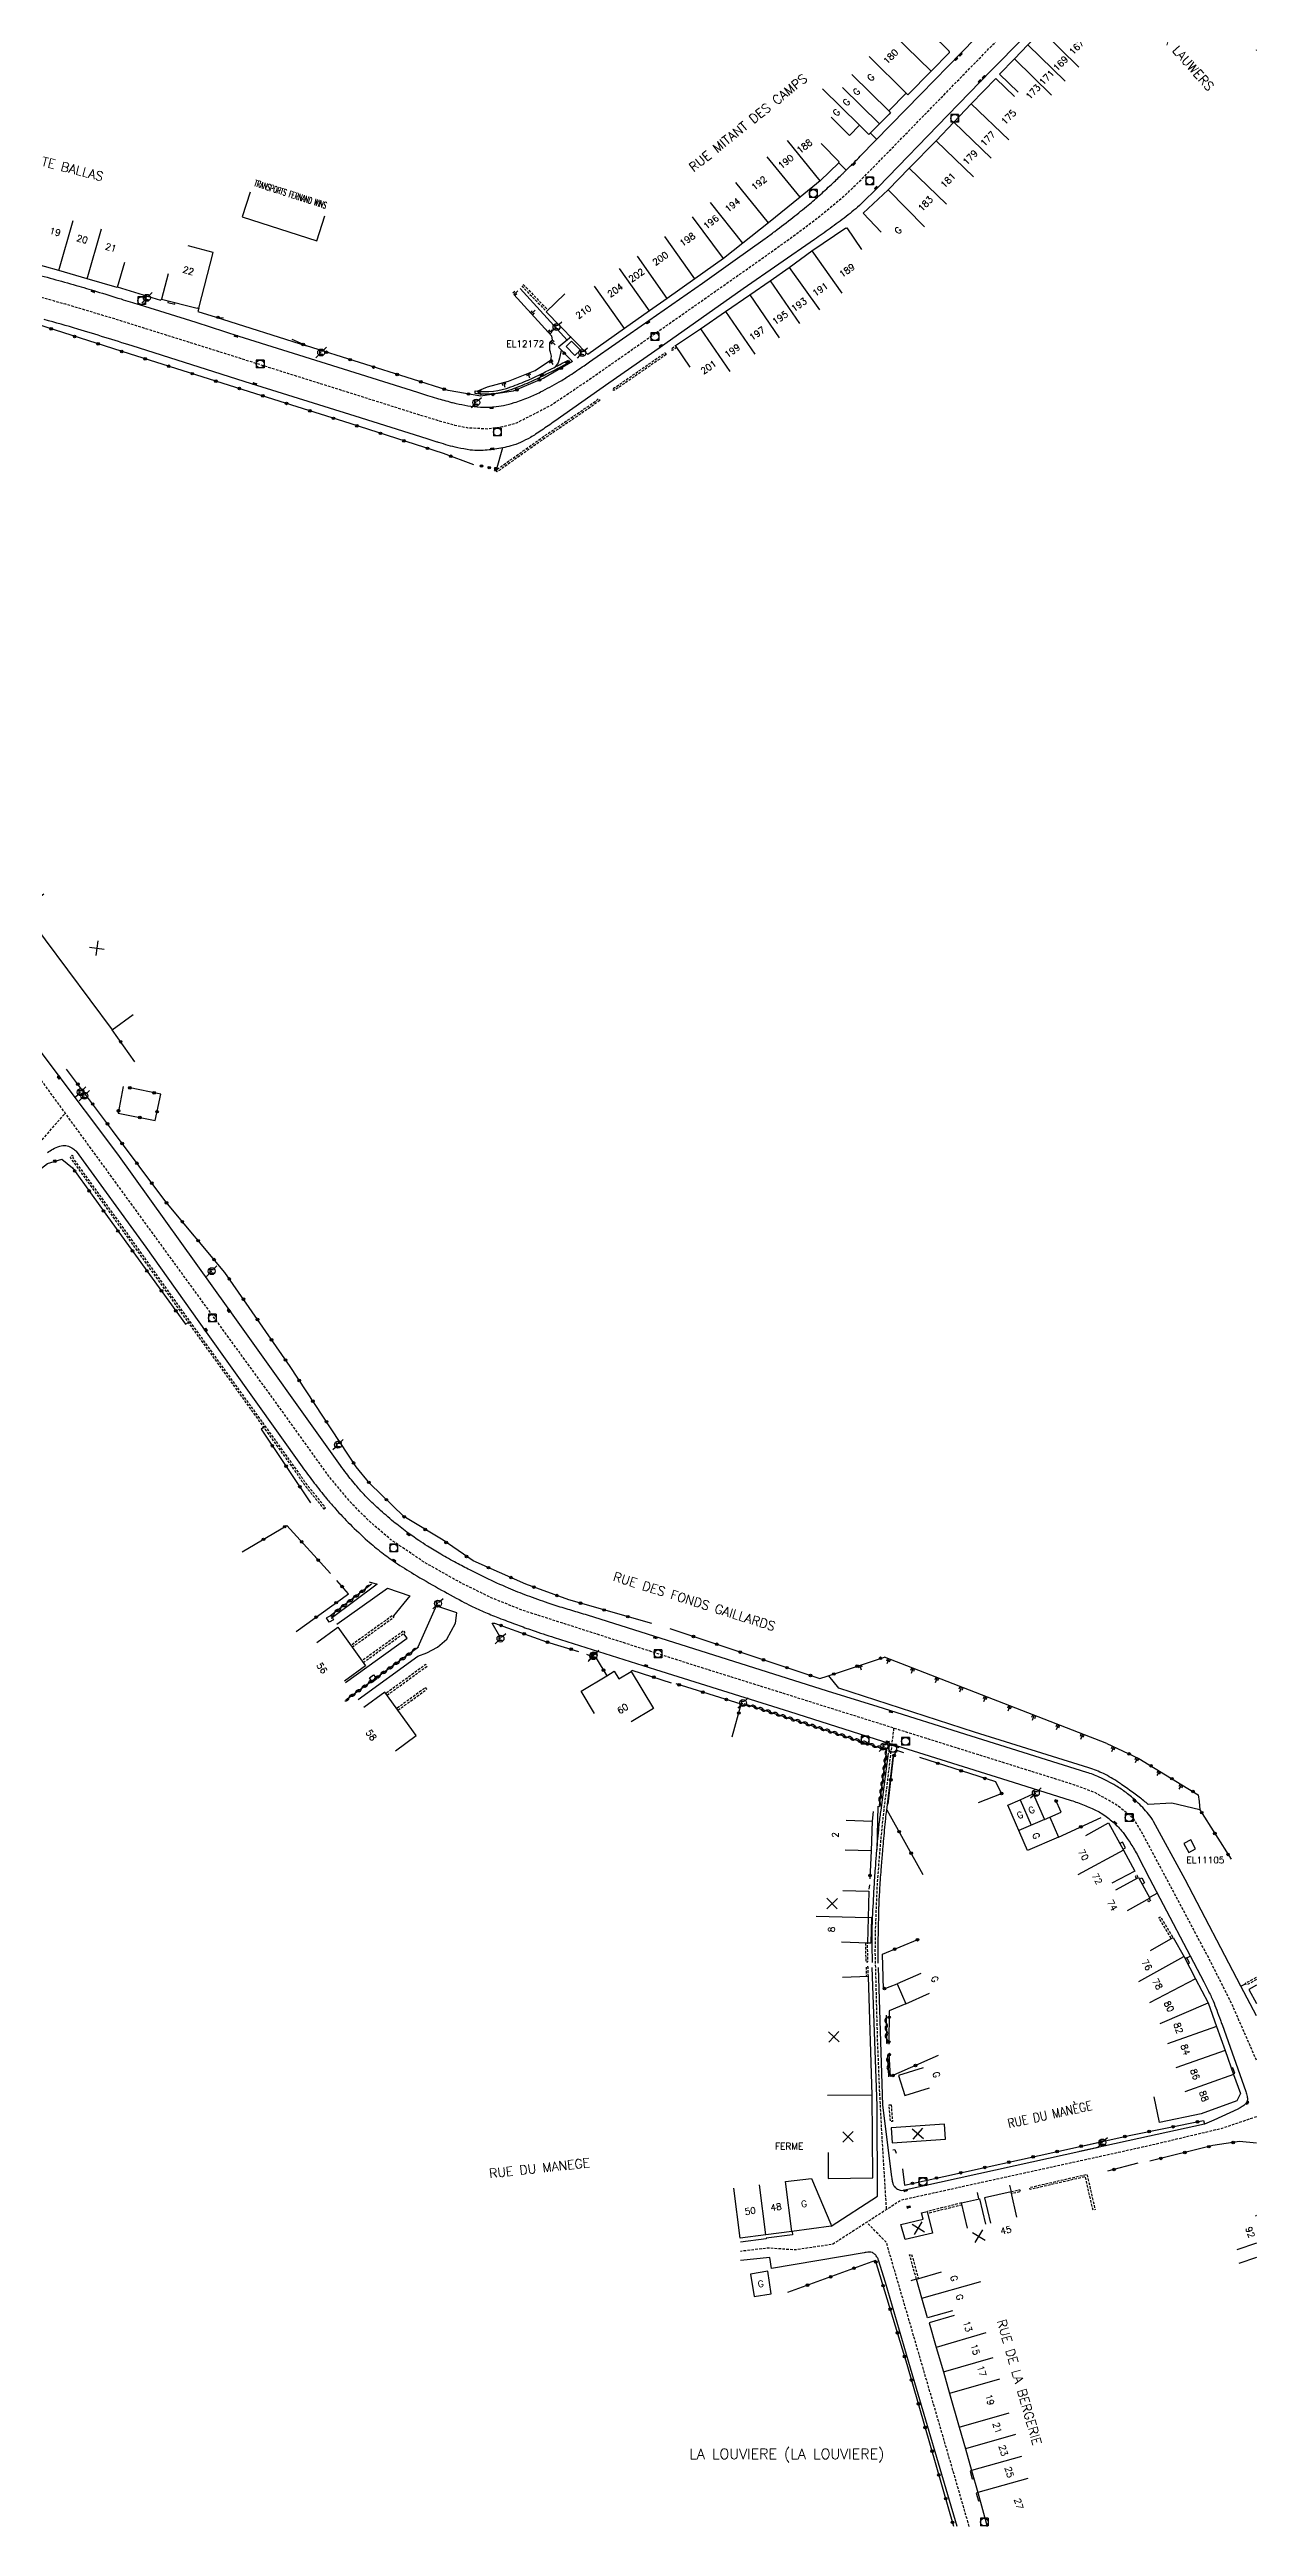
# Model space of a CAD drawing. Header units: millimetres. Extents: x 135999 to 137000, y 128000 to 129000.
# Drawn here: x 136767.7 to 137000, y 128000 to 128476.8 of the extents above; entities that cross this region are included whole.
import ezdxf
from ezdxf.enums import TextEntityAlignment as Align

# ---------------------------------------------------------------- set-up
doc = ezdxf.new("R2010")
doc.units = ezdxf.units.MM
doc.linetypes.add('DASHED', pattern=[0.75, 0.5, -0.25])
doc.layers.get('0').update_dxf_attribs({"linetype": 'CONTINUOUS'})
for name, color, linetype in [('W0001', 6, 'DASHED'), ('W0008', 7, 'CONTINUOUS'), ('W0100', 7, 'CONTINUOUS'), ('W0112', 1, 'DASHED'), ('W0211', 2, 'CONTINUOUS'), ('W0310', 3, 'CONTINUOUS'), ('W0322', 7, 'CONTINUOUS'), ('W0330', 7, 'CONTINUOUS'), ('W0400', 7, 'CONTINUOUS'), ('W0420', 7, 'CONTINUOUS'), ('W0471', 7, 'CONTINUOUS'), ('W0980', 7, 'CONTINUOUS'), ('W0984', 7, 'CONTINUOUS'), ('W0989', 7, 'CONTINUOUS'), ('W0991', 7, 'CONTINUOUS'), ('W1102', 7, 'CONTINUOUS')]:
    doc.layers.add(name, color=color, linetype=linetype)
doc.styles.get("Standard").update_dxf_attribs({"font": 'romans.shx', "width": 0.85})

# ---------------------------------------------------------------- blocks, each defined once
blk = doc.blocks.new('T400')
for p, q in [((-0.15, 0.3), (0.15, 0.3)), ((-0.15, -0.25), (-0.15, 0.3)), ((-0.15, 0.15), (0.15, 0.15)), ((-0.15, 0), (0.15, 0)), ((0.15, 0.3), (0.15, -0.25)), ((-0.15, -0.15), (0.15, -0.15)), ((-0.15, -0.25), (-0.15, -0.3)), ((-0.15, -0.3), (0.15, -0.3)), ((0.15, -0.3), (0.15, -0.25))]:
    blk.add_line(p, q)
blk = doc.blocks.new('T471')
for p, q in [((-0.333334, 0.333334), (-0.333334, -0.333334)), ((-0.333334, 0.333334), (0.333334, 0.333334)), ((-0.333334, 0), (0, 0)), ((0.500001, 0.500001), (1.000002, 1.000002)), ((-0.500001, -0.500001), (-1.000002, -1.000002)), ((-0.333334, -0.333334), (0.333334, -0.333334))]:
    blk.add_line(p, q)
blk.add_ellipse((0, 0), major_axis=(0.471405, 0.471405), ratio=1, start_param=5.4977871438, end_param=11.780972451)
blk = doc.blocks.new('T420')
for p, q in [((0.75, 0.75), (-0.75, 0.75)), ((-0.75, 0.75), (-0.75, -0.75)), ((0.75, 0.75), (0.75, -0.75)), ((0.75, -0.75), (-0.75, -0.75))]:
    blk.add_line(p, q)
blk.add_ellipse((0, 0), major_axis=(-0.53, 0.53), ratio=1, start_param=3.926991, end_param=10.210176)
blk = doc.blocks.new('t330o')
at = {"color": 0, "linetype": 'Continuous'}
for p, q in [((0.25, -0.25), (-0.25, 0.25)), ((-0.25, -0.25), (0.25, 0.25)), ((-0.25, 0.25), (-0.25, -0.25)), ((0.25, 0.25), (-0.25, 0.25)), ((0.25, -0.25), (0.25, 0.25)), ((-0.25, -0.25), (0.25, -0.25)), ((-0.25, -0.25), (-0.25, -0.25))]:
    blk.add_line(p, q, dxfattribs=at)
blk = doc.blocks.new('t322o')
at = {"color": 0, "linetype": 'Continuous'}
for radius in [0.25, 0.15]:
    blk.add_circle((0, 0), radius, dxfattribs=at)
blk = doc.blocks.new('t211o')
at = {"color": 0, "linetype": 'Continuous'}
for p, q in [((-0.29, 0.5), (-0.29, 0)), ((0, 1), (0, 0)), ((0.29, 0.5), (0.29, 0))]:
    blk.add_line(p, q, dxfattribs=at)
blk = doc.blocks.new('t112o')
at = {"color": 0, "linetype": 'Continuous'}
for p, q in [((-0.5, 0.5), (0.5, 0.5)), ((-0.5, -0.5), (-0.5, 0.5)), ((0.5, 0.5), (0.5, -0.5)), ((0.5, -0.5), (-0.5, -0.5))]:
    blk.add_line(p, q, dxfattribs=at)
blk = doc.blocks.new('t991o')
at = {"color": 0, "linetype": 'Continuous'}
for p, q in [((-1, 1), (1, -1)), ((-1, -1), (1, 1))]:
    blk.add_line(p, q, dxfattribs=at)
blk = doc.blocks.new('t310o')
at = {"color": 0, "linetype": 'Continuous'}
for centre, start, end in [((-0.5, 0.38), 216.8699, 323.1304), ((0.5, -0.37), 36.8699, 143.1303)]:
    blk.add_arc(centre, 0.625, start, end, dxfattribs=at)

msp = doc.modelspace()

# ---------------------------------------------------------------- linework, layer by layer
at = {"layer": 'W0001', "flags": 128}
for points in [[(136676, 128452.41), (136702.72, 128445.54), (136730.45, 128438.4), (136746.18, 128434.36), (136754.37, 128432.29), (136762.16, 128430.22), (136770.71, 128427.86), (136780.18, 128425.02), (136797.17, 128419.68), (136832.21, 128408.63), (136838.68, 128406.59), (136842.67, 128405.37), (136845.64, 128404.53), (136848.16, 128404.03), (136851.91, 128403.84), (136854.88, 128404.23), (136857.27, 128404.84), (136860.65, 128406.51), (136864.28, 128408.43), (136871.31, 128413.14), (136890.11, 128426.27), (136901.47, 128434.24), (136905.82, 128437.32), (136909.21, 128439.73), (136911.92, 128441.7), (136915.2, 128444.17), (136917.77, 128446.23), (136920.85, 128448.82), (136923.35, 128451.23), (136926.49, 128454.4), (136930.39, 128458.4), (136939.86, 128468.13), (136963.43, 128492.31), (136970.89, 128499.97), (136973.87, 128502.57), (136977.15, 128506.36), (136981.83, 128511.81), (136987.14, 128518.06), (136992.39, 128524.4), (136999.84, 128533.45), (137000, 128533.64)], [(137000, 128089.74), (136998.76, 128092.6), (136995.26, 128100.59), (136990.8, 128109.45), (136977.83, 128133.83), (136976.24, 128136.36), (136973.12, 128138.87), (136968.89, 128141.3), (136964.99, 128142.73), (136959.24, 128144.54), (136892.14, 128165.64), (136858.69, 128176.37), (136852.7, 128178.78), (136846.7, 128181.73), (136839.75, 128185.64), (136833.37, 128189.96), (136829.1, 128193.62), (136825.44, 128197.33), (136821.57, 128201.99), (136810.71, 128217.11), (136758.05, 128289.43), (136719.01, 128341.52), (136700.43, 128366.7), (136696.46, 128371.59), (136691.89, 128376.03), (136687.21, 128379.5), (136681.58, 128382.71), (136678.3, 128384.04), (136674.1, 128385.44), (136654.46, 128391.26), (136649.9, 128392.06), (136645.22, 128392.29), (136641.64, 128391.97), (136637.8, 128390.98), (136633.22, 128389.26), (136627.02, 128386.48), (136618.55, 128382.62), (136616.41, 128381.72), (136595.12, 128375.26)], [(136554.03, 128000.17), (136563.79, 128017.82), (136573.04, 128032.86), (136588.05, 128057.49), (136598.48, 128073.95), (136605.15, 128084.39), (136614.51, 128096.13), (136633.5, 128118.83), (136661.48, 128153.78), (136674.55, 128169.96), (136685.59, 128183.63), (136693.28, 128193.23), (136702.12, 128204.27), (136714.32, 128218.97), (136716.23, 128221.65), (136719.87, 128225.34), (136723.91, 128229.9), (136731.86, 128236.48), (136744.02, 128246.34), (136755.37, 128256.21), (136757.7, 128258.51), (136762.45, 128262.75), (136765.11, 128265.63), (136770.68, 128272.08)], [(136930.16, 128153.69), (136928.95, 128143.56), (136928.25, 128137.9), (136927.73, 128133.05), (136927.29, 128127.89), (136926.97, 128123.6), (136926.76, 128118.9), (136926.61, 128114.71), (136926.56, 128110.59), (136927.02, 128093.19), (136927.4, 128084.05), (136927.77, 128076.75), (136928.73, 128060.97)], [(137000, 128078.87), (136993.31, 128076.6), (136979.19, 128073.25), (136931.57, 128062.79), (136918.4, 128054.3), (136911.13, 128053.23), (136905.99, 128053.59), (136900.69, 128052.96)], [(136944.7, 128000), (136941.99, 128009.35), (136928.77, 128054.65), (136924.98, 128058.55)]]:
    msp.add_lwpolyline(points, dxfattribs=at)
at = {"layer": 'W0008', "flags": 128}
for points in [[(136763.84, 128433.91, -0.002442), (136772.79, 128431.42, -0.005553), (136776.7, 128430.26, -0.000233), (136781.42, 128428.81, -0.000314), (136784.91, 128427.72), (136795.82, 128424.34), (136804.12, 128421.66), (136820.9, 128416.4), (136838.48, 128410.86), (136840.44, 128410.24, 0.005855), (136842.17, 128409.72, 0.003575), (136845.02, 128408.91, 0.016435), (136845.94, 128408.69, 0.00693), (136848.16, 128408.26, 0.033158), (136850.63, 128407.99, 0.032166), (136853.19, 128408.04, 0.029276), (136855.08, 128408.32, 0.026305), (136857.13, 128408.85, 0.019423), (136859.86, 128409.84, 0.021965), (136862.2, 128410.91, 0.011182), (136865.75, 128412.83, 0.01832), (136867.84, 128414.13, 0.001206), (136870.56, 128415.96, 0.003116), (136871.6, 128416.68), (136883.06, 128424.67), (136893.33, 128431.87), (136899.23, 128436), (136905.4, 128440.43, 0.007145), (136907.29, 128441.82, 0.003827), (136910.77, 128444.51, 0.007425), (136913.72, 128446.9, 0.009125), (136916.06, 128448.93, 0.004411), (136918.49, 128451.15, 0.005788), (136920.3, 128452.88, 0.00069), (136920.52, 128453.1, 0.000099), (136922.05, 128454.6, 0.003715), (136922.62, 128455.16, 0.001878), (136923.73, 128456.29), (136935.41, 128468.22), (136943.26, 128476.35), (136956.4, 128489.81)], [(136955.11, 128479), (136948.96, 128472.77), (136940.57, 128464.18), (136927.16, 128450.36), (136923.89, 128447.11, -0.025028), (136922.51, 128445.88, -0.012008), (136919.47, 128443.53, -0.002114), (136916.39, 128441.29, -0.004457), (136914.91, 128440.25), (136901.18, 128430.73), (136885.02, 128419.36), (136875.31, 128412.6), (136864.96, 128405.31, -0.003663), (136863.62, 128404.38, -0.002079), (136861.24, 128402.77, -0.023981), (136860.24, 128402.16, -0.013203), (136858.35, 128401.21, -0.04533), (136856.44, 128400.51, -0.029318), (136853.37, 128399.88, -0.027791), (136850.43, 128399.62, -0.046033), (136848.64, 128399.73, -0.014402), (136846.23, 128400.17, -0.018954), (136844.43, 128400.62, -0.00063), (136842.57, 128401.17, -0.003787), (136842.26, 128401.26), (136840.34, 128401.86), (136826.5, 128406.22), (136806.55, 128412.5), (136783.57, 128419.78, 0.003885), (136773.09, 128423.01, 0.006381), (136766.66, 128424.85, 0.000901)], [(137000, 128098.27), (136997.01, 128103.99), (136986.26, 128124.57), (136980.18, 128135.74, 0.051191), (136979.21, 128137.15, 0.026404), (136976.93, 128139.56, 0.027846), (136974.91, 128141.27, 0.031137), (136972.94, 128142.58, 0.022944), (136969.73, 128144.24, 0.032219), (136967.32, 128145.17), (136945.05, 128152.13), (136927.19, 128157.77), (136917.44, 128160.8), (136871.24, 128175.41, 0.004899), (136869.69, 128175.88, -0.002566), (136866.74, 128176.76, -0.008376), (136863.66, 128177.75, -0.006355), (136859.65, 128179.18, -0.012811), (136855.99, 128180.64, -0.010538), (136851.63, 128182.63, -0.00549), (136848.59, 128184.13, -0.006274), (136845.97, 128185.5, -0.007429), (136843, 128187.16, -0.008362), (136840.41, 128188.72, -0.010436), (136838.73, 128189.82, -0.007487), (136836.43, 128191.44, -0.015296), (136833.88, 128193.43, -0.013094), (136831.03, 128195.91, -0.013331), (136828.44, 128198.42, -0.019535), (136826.79, 128200.25, -0.007274), (136824.82, 128202.68, -0.011785), (136823.66, 128204.23), (136802.04, 128234.53), (136780.78, 128264.15), (136768.14, 128281), (136738.28, 128320.93)], [(136767.28, 128264.48, -0.050338), (136768.32, 128265.16, -0.045098), (136769.62, 128265.7, -0.098763), (136770.8, 128265.82, -0.111168), (136771.8, 128265.49, -0.030436), (136772.5, 128265.02, -0.071288), (136772.76, 128264.76), (136786.19, 128246.28), (136797.83, 128229.93), (136816.3, 128203.98, 0.008422), (136818.33, 128201.24, 0.007692), (136820.64, 128198.3, 0.007444), (136821.19, 128197.64, 0.002783), (136822.7, 128195.92, 0.015797), (136825.51, 128192.94, 0.013964), (136828.88, 128189.76, 0.016983), (136831.6, 128187.5, 0.018465), (136834.24, 128185.6, 0.010637), (136837.79, 128183.35, 0.008124), (136842.55, 128180.59, 0.004324), (136847.06, 128178.11, 0.011487), (136848.79, 128177.23, 0.009696), (136851.6, 128175.95, 0.010227), (136854.31, 128174.84, 0.002155), (136854.57, 128174.74, 0.000174), (136857.74, 128173.55, 0.007158), (136860.6, 128172.52, 0.004921), (136864.81, 128171.13), (136884.32, 128164.94), (136910.1, 128156.86), (136929.64, 128150.68), (136953.17, 128143.3), (136964.32, 128139.78, -0.014136), (136965.57, 128139.34, -0.007006), (136968.06, 128138.36, -0.044139), (136970.23, 128137.23, -0.040501), (136972.36, 128135.63, -0.029842), (136974.03, 128133.94, -0.038325), (136975.14, 128132.47, -0.007341), (136976.51, 128130.27, -0.014358), (136977.16, 128129.11), (136979.42, 128124.76), (136989.86, 128104.82, -0.003204), (136990.65, 128103.29, -0.004526), (136991.19, 128102.21, -0.014627), (136991.65, 128101.18, -0.008717), (136992.34, 128099.41, -0.001312), (136993.06, 128097.48, -0.0029), (136993.38, 128096.6), (136997.95, 128083.73, -0.039543), (136998.2, 128082.78, -0.056379), (136998.25, 128082.1, -0.13097), (136998.08, 128081.55, -0.105353), (136997.58, 128081.04, -0.015046), (136996.88, 128080.6, -0.022894), (136996.39, 128080.35), (136991.8, 128078.21, -0.004636), (136991.49, 128078.07, -0.002419), (136990.89, 128077.8, -0.015936), (136990.29, 128077.57, -0.031646), (136989.97, 128077.47), (136977.34, 128074.68), (136965.93, 128072.18)], [(136929.08, 128148.89), (136927.68, 128137.91, 0.003906), (136927.33, 128135.28, 0.008684), (136927.21, 128134.1, 0.000173), (136926.81, 128129.58, 0.002327), (136926.78, 128129.24, 0.001597), (136926.59, 128126.64, 0.001179), (136926.35, 128123.12, 0.003644), (136926.33, 128122.86, 0.000163), (136926.04, 128117.23, 0.012471), (136925.96, 128113.96, 0.007523), (136926.03, 128108.55)], [(136927.2, 128108.41, -0.002554), (136927.18, 128111.71, -0.005588), (136927.2, 128113.22, -0.000282), (136927.33, 128119.09, -0.004476), (136927.34, 128119.46, -0.005236), (136927.52, 128122.94, -0.004535), (136927.8, 128126.95, -0.001169), (136928.05, 128129.91, -0.001753), (136928.22, 128131.89, -0.002047), (136928.64, 128136.25, -0.005475), (136928.82, 128137.88), (136930.07, 128148.13)], [(136927.2, 128107.62), (136928.01, 128081.09), (136929.75, 128067.28, 0.016812), (136929.81, 128066.85, 0.009516), (136929.98, 128066.1, 0.099171), (136930.22, 128065.56, 0.080894), (136930.73, 128065.05, 0.090583), (136931.42, 128064.72, 0.120539), (136932, 128064.71), (136953.53, 128069.49), (136969.61, 128072.99)], [(136942.36, 128000), (136933.1, 128031.56), (136928.56, 128046.98), (136927.25, 128051.26, 0.062105), (136927.01, 128051.79, 0.052473), (136926.6, 128052.33, 0.103302), (136926.06, 128052.71, 0.116748), (136925.48, 128052.81, 0.010332), (136924.87, 128052.76, 0.016278), (136924.48, 128052.7), (136906.66, 128049.69), (136906.35, 128051.79), (136900.69, 128051.17)]]:
    msp.add_lwpolyline(points, format="xyb", dxfattribs=at)
for points in [[(136926.91, 128459.54), (136925.69, 128460.73)], [(136921.04, 128453.6), (136919.61, 128455.03)], [(136780.7, 128431.13), (136789.01, 128428.56), (136789.22, 128428.8)], [(136790.52, 128428.46), (136790.44, 128428.16), (136791.77, 128427.82), (136791.85, 128428.12)], [(136799.77, 128425.29), (136817.11, 128419.77)], [(136854.85, 128400.13), (136853.61, 128395.87)], [(136829.2, 128181.88), (136830.75, 128181.39), (136821.89, 128174.79)], [(136822.94, 128173.71), (136832.75, 128180.63), (136837.01, 128179.14), (136833.85, 128175.31)], [(136827.1, 128159.17), (136838.59, 128167.51), (136840.29, 128168.18), (136842.35, 128169.27), (136844.15, 128170.82), (136845.79, 128173.91), (136846.09, 128175.9), (136842.23, 128177.17)], [(136838.63, 128169.36), (136842.25, 128177.44)], [(136824.63, 128162.49), (136836.48, 128171), (136835.84, 128171.87)], [(136927.1, 128138.68), (136926.89, 128130.24)], [(136974.33, 128130.39), (136974.79, 128130.65), (136974.2, 128131.76), (136973.72, 128131.5)], [(136977.46, 128124.61), (136977.91, 128124.86), (136978.44, 128123.92), (136977.98, 128123.66)], [(136980.92, 128121.91), (136979.39, 128121.08)], [(136925.24, 128117.27), (136925.92, 128117.25), (136925.78, 128112.29), (136925.12, 128112.27)], [(136986.62, 128109.47), (136986.28, 128109.29)], [(136986.77, 128108.34), (136987.09, 128108.51), (136986.62, 128109.47), (136987.27, 128109.77)], [(136918.12, 128057.81), (136927.03, 128063.6), (136926.96, 128080.96), (136926.01, 128107.62)], [(136997.01, 128103.99), (136997.92, 128104.48)], [(136995.54, 128087.17), (136995.81, 128087.27), (136995.43, 128088.31), (136995.17, 128088.22)], [(136989.81, 128078.12), (136989.97, 128077.47)], [(136946.22, 128064.31), (136946.52, 128063.05)], [(136952.48, 128065.71), (136952.75, 128064.44)], [(136910.62, 128056.81), (136910.71, 128056.12), (136905.64, 128055.51), (136905.63, 128055.38), (136900.68, 128054.75)], [(136933.5, 128047.35), (136934.53, 128047.65)], [(136945.18, 128010.76), (136944.86, 128010.67), (136945.27, 128009.16), (136945.6, 128009.26)], [(136946.37, 128006.52), (136946.05, 128006.44), (136946.49, 128004.92), (136946.79, 128005)]]:
    msp.add_lwpolyline(points, dxfattribs=at)
msp.add_lwpolyline([(136867.79, 128416.6, -0.001439), (136866.21, 128415.77, -0.003184), (136865.49, 128415.4, -0.000312), (136863.32, 128414.31, -0.0006), (136862.19, 128413.74, -0.016546), (136860.01, 128412.73, -0.010938), (136856.66, 128411.41, -0.121847), (136849.57, 128410.6), (136849.63, 128411.1, 0.121853), (136856.48, 128411.88, 0.010939), (136859.81, 128413.2, 0.016546), (136861.96, 128414.19, 0.0006), (136863.09, 128414.76, 0.000312), (136865.26, 128415.86, 0.003184), (136865.98, 128416.22, 0.001439), (136867.56, 128417.05)], format="xyb", close=True, dxfattribs=at)
at = {"layer": 'W0100', "flags": 128}
for points in [[(136954.14, 128468.6), (136950.56, 128472.09), (136953.4, 128475.01), (136956.02, 128477.72), (136958.67, 128480.43), (136962.28, 128484.08), (136964.95, 128486.75), (136968.34, 128490.19), (136971.78, 128493.82), (136977.07, 128499.49), (136979.79, 128502.45), (136979.89, 128502.57)], [(136937.34, 128479.96), (136940.91, 128476.46), (136940.8, 128476.34), (136940.88, 128476.27), (136937.35, 128472.68), (136932.91, 128468.13), (136932.58, 128468.46), (136929.23, 128465.04), (136929.57, 128464.69), (136929.29, 128464.39), (136927.43, 128462.5), (136925.41, 128460.45), (136923.57, 128462.25), (136921.67, 128460.31), (136918.1, 128463.81)], [(137000, 128476.74), (136999.97, 128476.71), (137000, 128476.66)], [(136927.73, 128441.65), (136924.3, 128445.3), (136929.09, 128449.79), (136933.16, 128454), (136938.32, 128459.28), (136941.72, 128462.83), (136945.09, 128466.38), (136949.81, 128471.27), (136953.41, 128467.8)], [(136916.23, 128458.72), (136919.64, 128455.19), (136919.57, 128455.1), (136919.61, 128455.03), (136916.01, 128451.54), (136912.15, 128448.4), (136906.05, 128443.45), (136901.1, 128439.53), (136897.43, 128436.63), (136891.91, 128432.69), (136886.57, 128428.89), (136883.14, 128426.5), (136878.37, 128423.1), (136871.27, 128418.13), (136863.27, 128426.33), (136866.85, 128429.82)], [(136806.26, 128449.37), (136804.74, 128444.61), (136819.11, 128440.02), (136820.63, 128444.79)], [(136782.07, 128435.81), (136780.66, 128431.01), (136774.89, 128432.71), (136769.44, 128434.27), (136763.94, 128435.82), (136758.65, 128437.27), (136759.97, 128442.1)], [(136790.49, 128433.64), (136789.22, 128428.8), (136796.11, 128427.01), (136796.14, 128427.13), (136796.39, 128427.06), (136799.18, 128437.77), (136794.34, 128439.03)], [(136891.01, 128415.7), (136888.19, 128419.83), (136892.95, 128423.08), (136897.8, 128426.4), (136902.46, 128429.6), (136906.39, 128432.31), (136910.06, 128434.84), (136914.38, 128438.09), (136920.95, 128442.48), (136921.01, 128442.4), (136921.17, 128442.5), (136923.94, 128438.34)], [(136766.57, 128314.2), (136762.55, 128311.22), (136779.74, 128288.09), (136783.75, 128291.07)], [(136819.12, 128170.17), (136823.18, 128173.09), (136828.5, 128165.67), (136824.44, 128162.75)], [(136872.6, 128156.51), (136870.01, 128160.78), (136874.95, 128163.78), (136876.37, 128164.63), (136877.26, 128163.15), (136879.62, 128164.58), (136883.91, 128157.49), (136879.64, 128154.9)], [(136834.23, 128149.34), (136838.27, 128152.28), (136832.23, 128160.6), (136832.23, 128160.6), (136828.19, 128157.66)], [(136921.01, 128135.95), (136926.01, 128135.8), (136925.84, 128130.07), (136920.84, 128130.22)], [(136967.16, 128133.01), (136971.53, 128135.43), (136974.43, 128130.21), (136976.58, 128126.14), (136972.16, 128123.81)], [(136972.9, 128122.53), (136977.28, 128124.93), (136979.47, 128120.94), (136975.08, 128118.54)], [(136920.35, 128122.42), (136925.35, 128122.31), (136925.24, 128117.17), (136925.12, 128112.32), (136920.12, 128112.45)], [(136979.62, 128110.89), (136983.95, 128113.38), (136986.09, 128109.66), (136988.28, 128105.43), (136990.69, 128100.8), (136992.3, 128096.23), (136993.96, 128091.62), (136995.59, 128087.03), (136996.92, 128083.34), (136996.24, 128081.92), (136989.34, 128079.45), (136981.35, 128077.78), (136980.33, 128082.68)], [(136917.52, 128072.01), (136917.58, 128067.01), (136926.15, 128067.11), (136926, 128083.04), (136925.3, 128105.86), (136920.3, 128105.7)], [(136935.4, 128106.48), (136930.82, 128104.49), (136932.49, 128100.64), (136937.07, 128102.64)], [(137000, 128104.2), (136998.52, 128103.39), (137000, 128100.67)], [(136935.87, 128088.27), (136931.1, 128086.79), (136932.28, 128082.98), (136932.28, 128082.98), (136937.06, 128084.46)], [(136909.36, 128066.38), (136914.32, 128067.01), (136918.07, 128058.18), (136918.12, 128057.81), (136910.57, 128056.8), (136905.57, 128056.16), (136900.59, 128055.53), (136900.59, 128055.53)], [(136944.39, 128057.4), (136943.24, 128062.27), (136946.67, 128063.09), (136947.83, 128058.22)], [(136953.87, 128059.57), (136952.75, 128064.44), (136947.66, 128063.28), (136948.78, 128058.4)], [(136999.79, 128059.82), (137000, 128059.9)], [(136941.47, 128041.53), (136936.66, 128040.16), (136935.58, 128043.95), (136934.54, 128047.63), (136939.35, 128049)], [(136941.78, 128040.6), (136936.97, 128039.22), (136938.33, 128034.47), (136939.74, 128029.75), (136940.94, 128025.58), (136942.78, 128019.14), (136943.99, 128014.93), (136945.17, 128010.78), (136946.36, 128006.53), (136948.18, 128000)]]:
    msp.add_lwpolyline(points, dxfattribs=at)
for points in [[(136867.1, 128419.68), (136868.78, 128417.91), (136869.86, 128418.94), (136868.17, 128420.71)], [(136955.93, 128130.11), (136952.17, 128138.85), (136954.53, 128139.91), (136957.01, 128141.02), (136957.01, 128141.02), (136959.17, 128136.09), (136960.2, 128136.55), (136961.87, 128132.67)], [(136987.34, 128132.16), (136986.01, 128131.47), (136986.96, 128129.72), (136988.28, 128130.44)], [(136929.65, 128076.71), (136929.84, 128073.85), (136940.13, 128074.55), (136939.94, 128077.42)], [(136935.53, 128060.39), (136936.61, 128060.64), (136937.61, 128056.47), (136932.4, 128055.23), (136931.57, 128058.13), (136935.83, 128059.15)], [(136906.6, 128044.79), (136905.91, 128049.13), (136902.63, 128048.6), (136903.32, 128044.27)]]:
    msp.add_lwpolyline(points, close=True, dxfattribs=at)
at = {"layer": 'W0112', "flags": 128}
for points in [[(136858.57, 128431.32), (136863.33, 128426.38)], [(136858.86, 128431.59), (136863.61, 128426.67)], [(136888.42, 128419.5), (136887.59, 128418.92), (136887.36, 128419.25), (136888.19, 128419.83)], [(136825.92, 128169.27), (136833.98, 128175.06), (136833.74, 128175.39), (136825.68, 128169.6)], [(136828.04, 128166.31), (136836.12, 128172.12), (136835.89, 128172.44), (136827.81, 128166.64)], [(136832.65, 128160.03), (136840.33, 128165.61), (136840.09, 128165.93), (136832.41, 128160.36)], [(136834.74, 128157.14), (136840.29, 128161.17), (136840.06, 128161.49), (136834.51, 128157.47)], [(136977.25, 128124.92), (136977.03, 128125.32), (136976.68, 128125.13), (136976.9, 128124.72)], [(136979.34, 128120.89), (136979.62, 128120.44), (136979.28, 128120.23), (136979, 128120.69)], [(136983.61, 128113.18), (136981.22, 128117.15), (136981.56, 128117.36), (136983.95, 128113.38)], [(136924.72, 128112.31), (136924.8, 128108.67), (136925.2, 128108.68), (136925.12, 128112.32)], [(136925.3, 128105.86), (136925.24, 128107.71), (136924.84, 128107.69), (136924.9, 128105.85)], [(137000, 128105.27), (136998.07, 128104.22), (136997.87, 128104.57), (137000, 128105.73)], [(136968.54, 128060.88), (136967.06, 128067.31), (136956.46, 128064.88), (136956.37, 128065.27), (136967.37, 128067.79), (136968.93, 128060.97)], [(136943.24, 128062.27), (136936.61, 128060.64)], [(136943.33, 128061.88), (136936.71, 128060.26)], [(136952.75, 128064.44), (136954.44, 128064.83), (136954.53, 128064.44), (136952.84, 128064.05)], [(136934.54, 128047.63), (136934.37, 128048.24), (136934.37, 128048.24), (136933.23, 128052.28), (136933.61, 128052.39), (136934.92, 128047.74)]]:
    msp.add_lwpolyline(points, dxfattribs=at)
for points in [[(136886.35, 128418.1), (136876.99, 128411.61), (136876.65, 128411.41), (136876.3, 128411.17), (136876.07, 128411.5), (136876.44, 128411.75), (136876.77, 128411.94), (136886.12, 128418.43)], [(136873.59, 128409.29), (136871.94, 128408.07), (136863.06, 128402.05), (136853.84, 128395.54), (136853.61, 128395.87), (136862.83, 128402.38), (136873.02, 128409.29), (136872.99, 128409.35), (136873.35, 128409.61)], [(136929.67, 128081.18), (136929.94, 128077.97), (136929.54, 128077.94), (136929.27, 128081.15)]]:
    msp.add_lwpolyline(points, close=True, dxfattribs=at)
msp.add_lwpolyline([(136820.46, 128195.87), (136820.78, 128196.12, 0.001172), (136820.07, 128197.02, 0.003277), (136819.81, 128197.34, 0.000849), (136818.91, 128198.46, -0.000607), (136817.63, 128200.02, -0.016782), (136816.93, 128200.95, -0.008516), (136815.64, 128202.84), (136808.57, 128212.7), (136794.73, 128231.94), (136780.86, 128251.4), (136780.87, 128251.38), (136772.14, 128263.51), (136772.34, 128263.73), (136772.05, 128264), (136771.62, 128263.55), (136780.45, 128251.29), (136794.41, 128231.71), (136808.25, 128212.47), (136815.31, 128202.61, 0.008485), (136816.61, 128200.71, 0.016782), (136817.32, 128199.77, 0.000607), (136818.6, 128198.2, -0.000849), (136819.5, 128197.09, -0.003277), (136819.76, 128196.77, -0.001172)], format="xyb", close=True, dxfattribs=at)
at = {"layer": 'W0211', "flags": 128}
for points in [[(136850, 128411.06), (136851.95, 128411.92), (136856.02, 128412.97), (136861.13, 128415.06), (136864.08, 128417), (136864.16, 128417.06), (136864.32, 128417.81), (136864.09, 128418.6), (136863.98, 128418.95), (136863.97, 128420.38), (136864.22, 128420.66), (136864.47, 128420.94), (136864.34, 128421.64), (136857.07, 128429.7)], [(136858.26, 128430.8), (136867.32, 128420.88)], [(136866.15, 128418.97), (136865.84, 128417.44), (136865.55, 128416.52), (136865.02, 128415.74)], [(136971.21, 128150.7), (136928.39, 128167.37)]]:
    msp.add_lwpolyline(points, dxfattribs=at)
msp.add_lwpolyline([(136989.12, 128137.95), (136983.74, 128139.22), (136979.18, 128138.99, 0.005695), (136977.43, 128140.39, 0.009931), (136976.4, 128141.15, 0.001633), (136974.09, 128142.8, 0.005967), (136973.44, 128143.25, 0.034115), (136970.55, 128144.92, 0.037881), (136967.76, 128146.03), (136945.71, 128152.93), (136919.6, 128161.4), (136917.65, 128163.78)], format="xyb", dxfattribs=at)
at = {"layer": 'W0310', "flags": 128}
for points in [[(136829.66, 128181.42), (136821.75, 128175.3)], [(136838.68, 128169.26), (136824.68, 128159.1)], [(136901.29, 128158.44), (136928.81, 128149.51), (136927.35, 128138.79)], [(136928.69, 128098.41), (136928.8, 128093.09)], [(136929, 128090.8), (136929.19, 128086.56)]]:
    msp.add_lwpolyline(points, dxfattribs=at)
at = {"layer": 'W0322', "flags": 128}
for points in [[(136849.36, 128396.87), (136843.47, 128399.07), (136825.53, 128404.81), (136807.36, 128410.58), (136783.08, 128418.22), (136767.18, 128423.31), (136757.16, 128426.6), (136725.38, 128434.65), (136693.95, 128442.72), (136674.82, 128447.7)], [(136796.39, 128427.06), (136796.22, 128426.37), (136799.77, 128425.29), (136801.13, 128425.2)], [(136868.07, 128421.49), (136865.63, 128419.51), (136868.32, 128416.75), (136862.83, 128413.58), (136856.94, 128411.03), (136850.7, 128410.09), (136844.42, 128411.2), (136837.51, 128413.36), (136817.11, 128419.77), (136814.4, 128421)], [(136784.1, 128281.95), (136779.74, 128288.09)], [(136883.58, 128173.85), (136867.62, 128178.36), (136859.37, 128181.4), (136849.21, 128185.87), (136843.41, 128189.85), (136835.89, 128194.4), (136829.33, 128200.75), (136826.7, 128203.98), (136813.97, 128223.29), (136801.43, 128241.37), (136790.05, 128254.97), (136779.8, 128268.71), (136770.93, 128280.57)], [(136781.86, 128277.18), (136780.86, 128272.06), (136787.99, 128270.65), (136789.07, 128275.72), (136782.87, 128277.01)], [(136764.72, 128260.38), (136767.25, 128262.4), (136770.02, 128263.21), (136772.07, 128261.56), (136779.66, 128251.01), (136793.83, 128231.47), (136794.73, 128231.94)], [(136809.16, 128211.8), (136808.42, 128211.22), (136817.91, 128197.06)], [(136804.77, 128187.6), (136813.36, 128192.72), (136821.72, 128183.43)], [(136815.12, 128172.3), (136825.2, 128179.54), (136822.97, 128182.1)], [(136854.36, 128171.31), (136852.88, 128173.89), (136853.32, 128173.91), (136863.34, 128170.28), (136869.52, 128168.46)], [(136887.1, 128172.84), (136915.97, 128163.22), (136918.97, 128164.22), (136928.39, 128167.37)], [(136871.01, 128167.91), (136872.88, 128167.18), (136874.95, 128163.78)], [(136879.62, 128164.58), (136879.78, 128164.85), (136887.33, 128162.43)], [(136899.1, 128152.01), (136900.8, 128158.3), (136888.29, 128162.2)], [(136929.07, 128139.02), (136930.11, 128148.12), (136930.68, 128149.46), (136932.06, 128148.98)], [(136929.15, 128150.66), (136931.15, 128149.96)], [(136946.51, 128139.39), (136950.95, 128141.1), (136949.86, 128143.32), (136935.17, 128148.02)], [(136971.21, 128150.7), (136977.38, 128147.87), (136988.8, 128140.85), (136988.94, 128139.57), (136989.12, 128137.95), (136995.1, 128128.47)], [(136960.2, 128136.55), (136962.41, 128137.53), (136961.32, 128139.96)], [(136926.23, 128137.61), (136926.01, 128135.8)], [(136935.85, 128125.46), (136928.92, 128137.89)], [(136961.87, 128132.67), (136970.08, 128136.48)], [(136925.84, 128130.07), (136925.57, 128124.66)], [(136925.53, 128123.55), (136925.41, 128122.67)], [(136928.06, 128107.95), (136928.02, 128110.19), (136934.79, 128112.97)], [(136928.02, 128107.96), (136928.16, 128103.45), (136930.82, 128104.49)], [(136932.49, 128100.64), (136929.29, 128099.29), (136929.2, 128092.85)], [(136938.7, 128090.69), (136929.58, 128086.59), (136929.32, 128090.96)], [(136965.4, 128073.01), (136975.5, 128075.26), (136989.81, 128078.12)], [(136929.98, 128072.48), (136930.4, 128072.55), (136930.63, 128071.87)], [(136931.83, 128068.84), (136932.23, 128065.72), (136969.52, 128073.91)], [(137000, 128073.77), (136996.72, 128074.12), (136991.61, 128073.31), (136979.47, 128070.34)], [(136977.18, 128069.92), (136971.32, 128068.39)], [(136941.72, 128000), (136932.75, 128031.18), (136926.64, 128051.23), (136909.75, 128045.03)]]:
    msp.add_lwpolyline(points, dxfattribs=at)
at = {"layer": 'W1102', "flags": 128}
for points in [[(136930.21, 128479.68), (136937.35, 128472.68)], [(136963.19, 128470.75), (136956.02, 128477.72)], [(136958.67, 128480.43), (136965.8, 128473.42)], [(136922.09, 128472.04), (136929.23, 128465.04)], [(136925.44, 128475.46), (136932.58, 128468.46)], [(136953.4, 128475.01), (136960.57, 128468.05)], [(136916.43, 128469.26), (136923.57, 128462.25)], [(136920.29, 128469.5), (136927.43, 128462.5)], [(136941.72, 128462.83), (136948.95, 128455.93)], [(136945.09, 128466.38), (136952.31, 128459.46)], [(136916.01, 128451.54), (136909.7, 128459.3)], [(136938.32, 128459.28), (136945.5, 128452.33)], [(136912.15, 128448.4), (136905.84, 128456.16)], [(136933.16, 128454), (136940.33, 128447.03)], [(136906.05, 128443.45), (136899.79, 128451.25)], [(136929.09, 128449.79), (136936.11, 128442.67)], [(136769.44, 128434.27), (136772.18, 128443.89)], [(136897.43, 128436.63), (136891.42, 128444.63)], [(136901.1, 128439.53), (136894.9, 128447.37)], [(136774.89, 128432.71), (136777.69, 128442.31)], [(136891.91, 128432.69), (136886.11, 128440.83)], [(136883.14, 128426.5), (136877.38, 128434.67)], [(136886.57, 128428.89), (136880.82, 128437.07)], [(136910.06, 128434.84), (136915.91, 128426.72)], [(136914.38, 128438.09), (136920.17, 128429.93)], [(136878.37, 128423.1), (136872.6, 128431.27)], [(136902.46, 128429.6), (136908.12, 128421.35)], [(136906.39, 128432.31), (136912.06, 128424.07)], [(136897.8, 128426.4), (136903.45, 128418.16)], [(136892.95, 128423.08), (136898.6, 128414.83)], [(136954.53, 128139.91), (136956.64, 128135)], [(136959.17, 128136.09), (136954.27, 128133.98)], [(136974.43, 128130.21), (136965.64, 128125.45)], [(136925.24, 128117.17), (136915.24, 128117.4)], [(136985.95, 128109.69), (136977.31, 128104.87)], [(136988.28, 128105.43), (136979.41, 128100.82)], [(136981.49, 128096.81), (136990.69, 128100.8)], [(136992.3, 128096.23), (136982.88, 128092.88)], [(136993.96, 128091.62), (136984.5, 128088.29)], [(136995.59, 128087.03), (136986.2, 128083.65)], [(136926, 128083.04), (136917.4, 128082.94)], [(136900.59, 128055.53), (136899.38, 128065.12)], [(136905.57, 128056.16), (136904.36, 128065.75)], [(136910.57, 128056.8), (136909.36, 128066.38)], [(137000, 128054.56), (136996.23, 128053.25)], [(137000, 128051.79), (136996.63, 128050.61)], [(136935.58, 128043.95), (136946.94, 128047.18)], [(136947.93, 128037.27), (136938.33, 128034.47)], [(136939.74, 128029.75), (136949.34, 128032.55)], [(136950.55, 128028.34), (136940.94, 128025.58)], [(136942.78, 128019.14), (136952.39, 128021.9)], [(136953.61, 128017.69), (136943.99, 128014.93)], [(136954.8, 128013.5), (136945.17, 128010.78)], [(136956, 128009.23), (136946.36, 128006.53)]]:
    msp.add_lwpolyline(points, dxfattribs=at)

# ---------------------------------------------------------------- block references
at = {"layer": 'W0112'}
for p, rotation in [((136821.67, 128174.74), 120.1519347707161), ((136829.95, 128163.26), 127.4751314032393)]:
    msp.add_blockref('t112o', p, dxfattribs=dict(at, rotation=rotation))
at = {"layer": 'W0211'}
for p, rotation in [((136857.07, 128429.7), 312.0763566309375), ((136860.42, 128425.99), 312.0763566314312), ((136863.77, 128422.27), 312.076356631243), ((136864.22, 128420.66), 228.489713684389), ((136859.77, 128414.5), 202.2062070270005), ((136864.08, 128417), 213.4202927709583), ((136850.35, 128411.21), 203.7139294719351), ((136855.1, 128412.73), 194.4942153806089), ((136929.28, 128167.03), 158.7242187241824), ((136923.65, 128165.79), 198.5148499538475), ((136933.93, 128165.21), 158.7242187241824), ((136938.59, 128163.4), 158.7242187241763), ((136943.25, 128161.58), 158.7242187241763), ((136947.91, 128159.77), 158.7242187241824), ((136952.57, 128157.96), 158.7242187241901), ((136957.23, 128156.14), 158.7242187241901), ((136961.89, 128154.33), 158.7242187241824), ((136966.55, 128152.51), 158.7242187241901), ((136972.56, 128150.08), 155.3392448575015), ((136977.11, 128147.99), 154.7193269783121), ((136981.38, 128145.41), 148.4601678404838), ((136985.64, 128142.79), 148.4601678404838)]:
    msp.add_blockref('t211o', p, dxfattribs=dict(at, rotation=rotation))
at = {"layer": 'W0310'}
for p, rotation in [((136828.47, 128180.5), 217.7378932183415), ((136822.54, 128175.91), 217.7378932183415), ((136823.73, 128176.83), 217.7378932183415), ((136824.92, 128177.75), 217.7378932183415), ((136826.1, 128178.66), 217.7378932183415), ((136827.29, 128179.58), 217.7378932183415), ((136835.03, 128166.61), 215.9741343319038), ((136836.25, 128167.49), 215.9741343319038), ((136837.46, 128168.38), 215.9741343319038), ((136827.75, 128161.33), 215.9741343319038), ((136828.96, 128162.21), 215.9741343319038), ((136830.18, 128163.09), 215.9741343319038), ((136831.39, 128163.97), 215.9741343319038), ((136832.61, 128164.85), 215.9741343319038), ((136833.82, 128165.73), 215.9741343319038), ((136825.32, 128159.56), 215.9741343319038), ((136826.54, 128160.45), 215.9741343319038), ((136902.71, 128157.98), 342.0258622511819), ((136904.14, 128157.52), 342.0258622511819), ((136905.57, 128157.05), 342.0258622511819), ((136906.99, 128156.59), 342.0258622511819), ((136908.42, 128156.13), 342.0258622511819), ((136909.85, 128155.67), 342.0258622511819), ((136911.27, 128155.2), 342.0258622511819), ((136912.7, 128154.74), 342.0258622511819), ((136914.13, 128154.28), 342.0258622511819), ((136915.56, 128153.81), 342.0258622511819), ((136916.98, 128153.35), 342.0258622511819), ((136918.41, 128152.89), 342.0258622511819), ((136919.84, 128152.43), 342.0258622511819), ((136921.26, 128151.96), 342.0258622511819), ((136922.69, 128151.5), 342.0258622511819), ((136924.12, 128151.04), 342.0258622511819), ((136925.54, 128150.57), 342.0258622511819), ((136926.97, 128150.11), 342.0258622511819), ((136928.4, 128149.65), 342.0258622511819), ((136928.47, 128146.97), 262.2678123962806), ((136928.67, 128148.46), 262.2678123962806), ((136927.86, 128142.51), 262.2678123962806), ((136928.06, 128144), 262.2678123962806), ((136928.26, 128145.49), 262.2678123962806), ((136927.46, 128139.54), 262.2678123962806), ((136927.66, 128141.03), 262.2678123962806), ((136928.72, 128096.91), 271.24455567606), ((136928.75, 128095.41), 271.24455567606), ((136928.79, 128093.91), 271.24455567606), ((136929.07, 128089.3), 272.5894613399844), ((136929.14, 128087.8), 272.5894613399844)]:
    msp.add_blockref('t310o', p, dxfattribs=dict(at, rotation=rotation))
at = {"layer": 'W0322'}
for p, rotation in [((136800.09, 128425.27), 356.0645028553602), ((136767.98, 128423.05), 162.2492827494873), ((136772.5, 128421.6), 162.2492827494873), ((136777.03, 128420.16), 162.2492827494873), ((136816.49, 128420.05), 155.7141220734155), ((136781.55, 128418.71), 162.2492827494873), ((136786.08, 128417.28), 162.5451171322331), ((136790.61, 128415.85), 162.5451171322331), ((136795.14, 128414.43), 162.5451171322331), ((136820.99, 128418.55), 162.5415737162922), ((136825.52, 128417.13), 162.5415737162922), ((136830.05, 128415.7), 162.5415737162922), ((136834.58, 128414.28), 162.5415737162922), ((136866.16, 128415.5), 210.0042653914754), ((136866.75, 128418.36), 314.2685563192485), ((136799.67, 128413), 162.5451171322331), ((136804.2, 128411.58), 162.5451171322331), ((136808.73, 128410.15), 162.3608932102289), ((136839.12, 128412.86), 162.6748250487983), ((136843.65, 128411.44), 162.6748250487983), ((136848.3, 128410.51), 169.9534462855263), ((136852.99, 128410.44), 188.618521258375), ((136857.63, 128411.33), 203.3552012588897), ((136861.99, 128413.22), 203.3552012588897), ((136813.26, 128408.71), 162.3608932102289), ((136817.79, 128407.27), 162.3608932102289), ((136822.31, 128405.83), 162.3608932102289), ((136826.84, 128404.39), 162.2647012924853), ((136831.36, 128402.94), 162.2647012924853), ((136835.89, 128401.49), 162.2647012924853), ((136840.41, 128400.05), 162.2647012924853), ((136844.91, 128398.53), 159.5337207005801), ((136850.83, 128396.65), 339.8160824788709), ((136852.31, 128396.33), 339.8160824788766), ((136781.35, 128285.82), 125.3650652689653), ((136773.12, 128277.64), 126.7824104454821), ((136783.13, 128276.95), 168.3128032620653), ((136787.78, 128275.99), 168.3128032620653), ((136775.97, 128273.84), 126.7824104454821), ((136780.95, 128272.52), 258.8874228873049), ((136785.06, 128271.23), 348.8426374991462), ((136788.36, 128272.37), 77.98943339955851), ((136778.81, 128270.03), 126.7824104454821), ((136768.7, 128262.82), 16.44344914755333), ((136781.65, 128266.23), 126.7231257535332), ((136784.49, 128262.42), 126.7231257535332), ((136772.5, 128260.95), 305.7519757609306), ((136775.28, 128257.1), 305.7519757609306), ((136787.33, 128258.61), 126.7231257535332), ((136778.05, 128253.24), 305.7519757609306), ((136790.18, 128254.81), 129.9197537394151), ((136780.83, 128249.39), 305.9502117045205), ((136793.23, 128251.17), 129.9197537394151), ((136796.28, 128247.53), 129.9197537394151), ((136783.62, 128245.55), 305.9502117045205), ((136799.33, 128243.88), 129.9197537394151), ((136786.41, 128241.7), 305.9502117045205), ((136789.2, 128237.86), 305.9502117045205), ((136802.27, 128240.16), 124.745225571468), ((136791.99, 128234.01), 305.9502117045205), ((136804.98, 128236.26), 124.745225571468), ((136807.68, 128232.35), 124.745225571468), ((136810.39, 128228.45), 124.745225571468), ((136813.1, 128224.55), 124.745225571468), ((136815.74, 128220.6), 123.3928520594566), ((136818.36, 128216.64), 123.3928520594566), ((136820.97, 128212.67), 123.3928520594566), ((136810.55, 128208.05), 303.8303595150699), ((136823.58, 128208.7), 123.3928520594566), ((136826.2, 128204.74), 123.3928520594566), ((136813.19, 128204.11), 303.8303595150699), ((136815.83, 128200.16), 303.8303595150699), ((136829.12, 128201), 129.1786538394341), ((136832.51, 128197.67), 135.9253374407716), ((136812.93, 128192.47), 30.83258034577812), ((136835.93, 128194.38), 148.8066542580604), ((136839.99, 128191.92), 148.8066542580604), ((136808.85, 128190.03), 30.83258034577812), ((136816.2, 128189.56), 312.0178903825107), ((136819.38, 128186.04), 312.0178903825107), ((136844.03, 128189.42), 145.5689934549356), ((136847.95, 128186.73), 145.5689934549356), ((136823.99, 128180.93), 131.0225636553037), ((136852.16, 128184.57), 156.2654463068591), ((136856.51, 128182.66), 156.2654463068591), ((136860.89, 128180.84), 159.7402575596458), ((136822.84, 128177.84), 35.69693285824631), ((136865.35, 128179.2), 159.7402575596458), ((136869.86, 128177.73), 164.2253406176617), ((136874.43, 128176.43), 164.2253406176617), ((136818.98, 128175.07), 35.69693285824631), ((136854.57, 128173.46), 340.0639057976802), ((136859.04, 128171.84), 340.0639057976802), ((136879, 128175.14), 164.2253406176617), ((136891.61, 128171.34), 341.5689177538644), ((136863.51, 128170.23), 343.6025154280293), ((136868.07, 128168.89), 343.6025154280293), ((136896.11, 128169.83), 341.5689177538644), ((136900.62, 128168.33), 341.5689177538644), ((136905.12, 128166.83), 341.5689177538644), ((136927.65, 128167.13), 18.51484995380968), ((136874.31, 128164.84), 301.2792020522051), ((136884.01, 128163.5), 342.2577714694048), ((136888.88, 128162.01), 162.6965712067405), ((136909.63, 128165.33), 341.5689177538644), ((136914.14, 128163.83), 341.5689177538644), ((136918.64, 128164.11), 18.51484995384154), ((136923.15, 128165.62), 18.51484995380968), ((136893.42, 128160.6), 162.6965712067405), ((136897.95, 128159.19), 162.6965712067405), ((136900.34, 128156.6), 74.85156710687214), ((136930.24, 128148.43), 67.03586688873594), ((136975.52, 128148.72), 335.339244857633), ((136929.61, 128143.74), 83.4685773205693), ((136938.65, 128146.91), 162.2478523477943), ((136943.17, 128145.46), 162.2478523477943), ((136947.69, 128144.01), 162.2478523477943), ((136979.69, 128146.45), 328.4601678404449), ((136983.73, 128143.96), 328.4601678404449), ((136950.94, 128141.1), 21.08189532234407), ((136961.45, 128139.65), 114.3295125636139), ((136987.78, 128141.48), 328.4601678404449), ((136931.22, 128133.75), 119.149545901332), ((136966.18, 128134.67), 24.91647366563419), ((136989.46, 128137.41), 302.2380549443563), ((136991.99, 128133.4), 302.2380549443563), ((136933.54, 128129.61), 119.149545901332), ((136994.52, 128129.38), 302.2380549443563), ((136925.6, 128125.32), 267.1636260106531), ((136930.35, 128111.14), 22.36307358121995), ((136934.74, 128112.95), 22.36307358121995), ((136928.39, 128103.54), 21.27417946227104), ((136929.27, 128098.01), 269.2391532872572), ((136929.21, 128093.26), 269.2391532872572), ((136929.33, 128090.84), 93.34016902710793), ((136930.03, 128086.8), 204.1900602113521), ((136934.37, 128088.74), 204.1900602113521), ((136979.33, 128076.02), 11.29538429882858), ((136983.99, 128076.95), 11.29538429882858), ((136988.65, 128077.88), 11.29538429882858), ((136956.99, 128071.16), 12.38672647333423), ((136961.63, 128072.18), 12.38672647333423), ((136966.27, 128073.2), 12.38672647333423), ((136970.04, 128074.04), 12.58155503674231), ((136974.68, 128075.08), 12.58155503674231), ((136986.22, 128071.99), 193.7525879781201), ((136990.83, 128073.12), 193.7525879781201), ((136995.51, 128073.92), 188.9940530728457), ((136938.43, 128067.08), 12.38672647333423), ((136943.07, 128068.1), 12.38672647333423), ((136947.71, 128069.12), 12.38672647333423), ((136952.35, 128070.14), 12.38672647333423), ((136972.58, 128068.72), 194.5721976717441), ((136981.6, 128070.86), 193.7525879781201), ((136933.79, 128066.06), 12.38672647333423), ((136918.03, 128048.07), 200.1275037959697), ((136922.49, 128049.7), 200.1275037959697), ((136926.74, 128050.91), 106.942791773929), ((136913.57, 128046.44), 200.1275037959697), ((136928.12, 128046.36), 106.942791773929), ((136929.51, 128041.82), 106.942791773929), ((136930.89, 128037.28), 106.942791773929), ((136932.27, 128032.73), 106.942791773929), ((136933.61, 128028.18), 106.0608234222821), ((136934.93, 128023.61), 106.0608234222821), ((136936.24, 128019.05), 106.0608234222821), ((136937.56, 128014.48), 106.0608234222821), ((136938.87, 128009.92), 106.0608234222821), ((136940.18, 128005.35), 106.0608234222821), ((136941.5, 128000.79), 106.0608234222821)]:
    msp.add_blockref('t322o', p, dxfattribs=dict(at, rotation=rotation))
at = {"layer": 'W0330'}
msp.add_blockref('t330o', (136853.54, 128396.04), dxfattribs=at)
at = {"layer": 'W0400'}
for p, rotation in [((136942.19, 128475.02), 135.9886158910817), ((136943, 128475.86), 135.9886158923339), ((136947.52, 128471.51), 135.671408446757), ((136946.74, 128470.71), 135.6595004170375), ((136922.5, 128454.83), 314.98109979507), ((136926.76, 128450.18), 134.748255115292), ((136776.08, 128430.29), 73.07545702931839), ((136882.87, 128424.35), 124.8772868621087), ((136803.59, 128421.66), 74.25602845620544), ((136885.32, 128419.75), 305.1249188475186), ((136867.27, 128416.63), 117.8155165476479), ((136807.16, 128412.47), 252.5248300599915), ((136862.39, 128414.14), 296.6462532305771), ((136852.78, 128407.87), 93.7048489135421), ((136852.94, 128399.97), 97.32109544867672), ((136769.47, 128278.97), 216.5726257662099), ((136802.19, 128234.05), 213.9680640776022), ((136797.72, 128230.34), 35.44682104276666), ((136836.76, 128191.02), 233.4669257533384), ((136834.01, 128185.93), 54.49750336036206), ((136884.28, 128171.13), 252.324319930708), ((136882.48, 128165.69), 73.99315414608343), ((136929.61, 128156.84), 252.573435776989), ((136929.02, 128151.03), 71.46446967641599), ((136976.53, 128139.72), 47.22008282402891), ((136972.78, 128135.45), 227.3047883206732), ((136998.24, 128081.54), 151.4465988024452), ((136932.45, 128064.66), 282.6148263279597), ((136933.01, 128061.49), 282.6931734828682)]:
    msp.add_blockref('T400', p, dxfattribs=dict(at, rotation=rotation))
at = {"layer": 'W0420'}
for p in [(136941.91, 128463.6), (136914.68, 128449.12), (136925.54, 128451.54), (136785.39, 128428.47), (136884.18, 128421.55), (136808.2, 128416.3), (136853.85, 128403.19), (136798.99, 128232.62), (136833.92, 128188.36), (136884.8, 128168), (136884.8, 128167.98), (136924.63, 128151.38), (136929.96, 128149.78), (136932.45, 128151.13), (136975.5, 128136.45), (136935.78, 128066.39), (136947.61, 128000.84)]:
    msp.add_blockref('T420', p, dxfattribs=at)
at = {"layer": 'W0471'}
for p in [(136786.4, 128429.03), (136865.26, 128423.43), (136819.95, 128418.51), (136870.21, 128418.43), (136849.8, 128408.87), (136773.65, 128276.12), (136774.37, 128275.43), (136798.88, 128241.65), (136823.19, 128208.24), (136842.44, 128177.66), (136854.48, 128170.93), (136872.35, 128167.54), (136872.42, 128167.72), (136901.14, 128158.52), (136928.38, 128150.2), (136957.53, 128141.18), (136970.33, 128073.91)]:
    msp.add_blockref('T471', p, dxfattribs=at)
at = {"layer": 'W0991'}
for p, rotation in [((136776.76, 128303.83), 306.6159391260102), ((136918.3, 128119.9), 88.72470357537998), ((136918.65, 128094.27), 271.465931362567), ((136921.36, 128075), 270.8524305589684), ((136934.82, 128075.63), 3.932061146928581), ((136934.92, 128057.43), 13.40769502708479), ((136946.57, 128055.87), 13.38160714968354)]:
    msp.add_blockref('t991o', p, dxfattribs=dict(at, rotation=rotation))

# ---------------------------------------------------------------- texts
at = {"layer": 'W0980'}
msp.add_text('LA LOUVIERE (LA LOUVIERE)', height=2, dxfattribs=at).set_placement((136909.58, 128013.82), align=Align.MIDDLE)
at = {"layer": 'W0984', "width": 0.5}
msp.add_text('TRANSPORTS FERNAND WINS', height=1.25, rotation=342.3034, dxfattribs=at).set_placement((136814.05, 128448.98), align=Align.MIDDLE)
at = {"layer": 'W0984'}
for s, p in [('EL12172', (136859.24, 128420.16)), ('EL11105', (136990.18, 128128.29)), ('FERME', (136910.05, 128073.2))]:
    msp.add_text(s, height=1.25, dxfattribs=at).set_placement(p, align=Align.MIDDLE)
at = {"layer": 'W0989'}
for s, rotation, p in [('COUR LAUWERS', 311.4862, (136985.31, 128476.09)), ('RUE MITANT DES CAMPS', 38.754, (136902.13, 128462.74)), ('RUE JEAN-BAPTISTE BALLAS', 345.5818, (136761.82, 128456.48)), ('RUE DES FONDS GAILLARDS', 342.5388, (136891.79, 128178.07)), ('RUE DU MANEGE', 6.2541, (136862, 128069)), ('RUE DE LA BERGERIE', 286.164, (136954.36, 128027.77))]:
    msp.add_text(s, height=1.75, rotation=rotation, dxfattribs=at).set_placement(p, align=Align.MIDDLE)
at = {"layer": 'W0989', "width": 0.85}
msp.add_text('RUE DU MANÈGE', height=1.75, rotation=12.3823, dxfattribs=at).set_placement((136960.17, 128079.59), align=Align.MIDDLE)
at = {"layer": 'W0991'}
for s, rotation, p in [('180', 45.6628, (136929.59, 128475.48)), ('167', 45.8778, (136965.36, 128477.29)), ('G', 45.6628, (136925.76, 128471.44)), ('171', 45.8778, (136959.61, 128471.43)), ('169', 45.8778, (136962.3, 128474.15)), ('G', 45.6628, (136921.06, 128466.68)), ('G', 45.6628, (136923.02, 128468.7)), ('173', 45.8778, (136957, 128468.67)), ('G', 45.6628, (136919.13, 128464.71)), ('175', 45.7902, (136952.3, 128463.83)), ('188', 38.3248, (136912.99, 128458.21)), ('177', 45.7902, (136948.3, 128459.65)), ('190', 38.3248, (136909.4, 128455.26)), ('181', 45.7902, (136940.62, 128451.65)), ('179', 45.7902, (136944.9, 128456.06)), ('194', 38.3248, (136899.14, 128446.89)), ('192', 38.3248, (136904.25, 128451.12)), ('183', 45.7902, (136936.28, 128447.15)), ('196', 38.3248, (136894.99, 128443.62)), ('19', 344.4773, (136768.75, 128441.74)), ('20', 344.4773, (136773.95, 128440.32)), ('21', 344.4773, (136779.47, 128438.71)), ('198', 34.9908, (136890.45, 128440.27)), ('G', 43.2324, (136931.01, 128441.99)), ('22', 343.5848, (136794.4, 128434.26)), ('202', 34.9908, (136880.65, 128433.38)), ('200', 34.9908, (136885.25, 128436.6)), ('189', 34.7881, (136921.18, 128434.29)), ('204', 34.9908, (136876.56, 128430.48)), ('193', 34.7881, (136911.93, 128427.71)), ('191', 34.7881, (136916.03, 128430.66)), ('210', 34.9908, (136870.44, 128426.34)), ('195', 34.7881, (136908.3, 128425.18)), ('199', 34.7881, (136899.1, 128418.84)), ('197', 34.7881, (136903.88, 128422.15)), ('201', 34.7881, (136894.52, 128415.67)), ('56', 305.9741, (136820.1, 128165.25)), ('60', 31.1915, (136877.99, 128157.43)), ('58', 305.9741, (136829.59, 128152.33)), ('G', 24.1919, (136956.7, 128137.92)), ('2', 88.2838, (136918.93, 128133.14)), ('G', 24.1919, (136954.48, 128136.96)), ('G', 293.2895, (136957.59, 128132.96)), ('70', 298.7278, (136966.71, 128129.29)), ('72', 298.7278, (136969.34, 128124.68)), ('74', 298.7278, (136972.24, 128119.57)), ('8', 88.5243, (136918.18, 128114.91)), ('G', 293.5078, (136938.07, 128105.36)), ('76', 299.9074, (136978.91, 128108.1)), ('78', 299.9074, (136980.93, 128104.42)), ('80', 297.4489, (136983.16, 128100.11)), ('82', 289.6503, (136984.98, 128095.95)), ('84', 289.6503, (136986.33, 128091.79)), ('G', 287.2351, (136938.38, 128086.96)), ('86', 289.6503, (136988.17, 128087.05)), ('88', 289.6503, (136989.88, 128082.84)), ('48', 9.0781, (136907.52, 128061.48)), ('G', 9.0781, (136912.9, 128062.11)), ('50', 9.0781, (136902.55, 128060.74)), ('45', 12.9113, (136951.77, 128057.04)), ('92', 289.2242, (136998.79, 128056.63)), ('G', 9.0781, (136904.56, 128046.71)), ('G', 285.902, (136941.78, 128047.76)), ('G', 285.902, (136942.86, 128044.14)), ('13', 285.902, (136944.41, 128038.53)), ('15', 285.902, (136945.86, 128034.08)), ('17', 285.902, (136947.12, 128029.92)), ('19', 285.902, (136948.67, 128024.4)), ('21', 285.902, (136950.12, 128018.98)), ('23', 285.902, (136951.28, 128014.63)), ('25', 285.902, (136952.44, 128010.46)), ('27', 285.902, (136954.24, 128004.36))]:
    msp.add_text(s, height=1.25, rotation=rotation, dxfattribs=at).set_placement(p, align=Align.MIDDLE)

doc.saveas('drawing.dxf')
